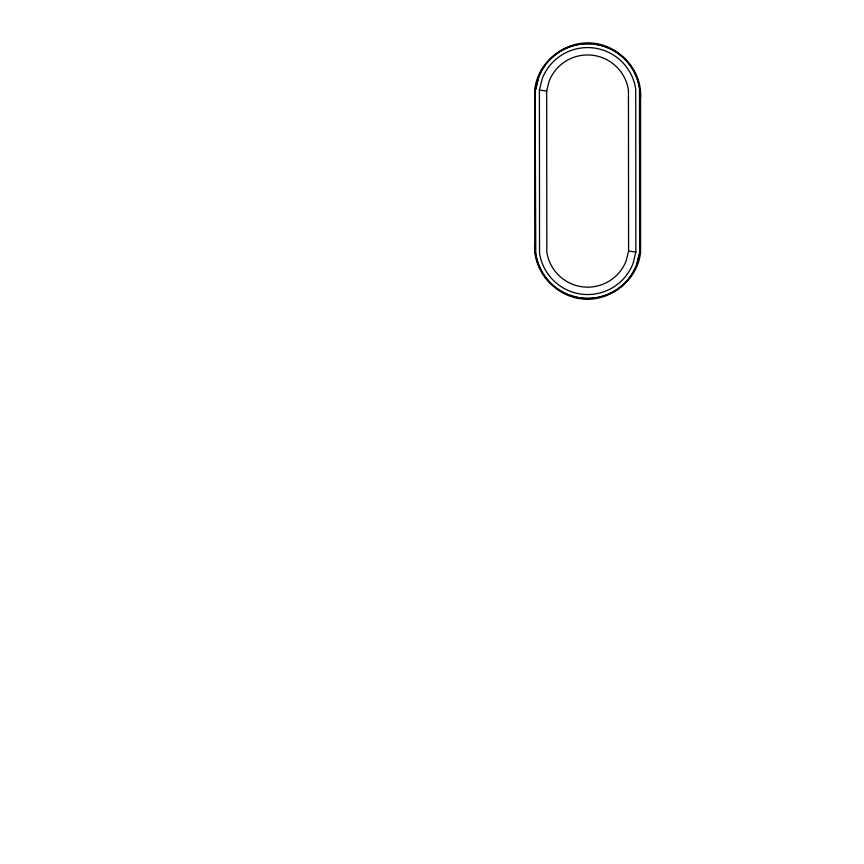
<?xml version="1.0" encoding="UTF-8"?>
<svg xmlns="http://www.w3.org/2000/svg" width="864" height="864" viewBox="0 0 864 864"><rect width="100%" height="100%" fill="white"/><g stroke="black" fill="none" stroke-linecap="round" stroke-linejoin="round"><path stroke-width="1.3" d="M535.464 89.618L538.596 77.015M535.626 89.64L538.747 77.069A52.477 52.477 0 0 1 639.479 88.452L639.641 252.472L636.52 265.043A52.477 52.477 0 0 1 535.788 253.649L535.086 89.575M539.395 90.104L542.279 78.462A48.676 48.676 0 0 1 635.72 89.024L635.872 252.007L632.988 263.65A48.676 48.676 0 0 1 539.546 253.087L539.395 90.104L546.685 90.99L546.826 251.996A41.321 41.321 0 0 0 626.141 260.96L628.582 251.122L628.441 90.115A41.321 41.321 0 0 0 549.126 81.151L546.685 90.99M639.49 253.746L636.671 265.097A52.628 52.628 0 0 1 569.592 295.283M628.582 251.122L635.872 252.007M640.559 97.578C642.244 70.718 620.017 46.148 593.579 43.2C565.531 39.874 537.926 61.398 534.708 89.532L534.708 253.649M534.708 244.534C533.023 271.393 555.239 295.952 581.688 298.912C609.736 302.238 637.34 280.714 640.559 252.58L640.559 95.332M639.803 97.589L639.803 252.493M568.436 294.84A52.628 52.628 0 0 1 535.637 253.681M539.06 75.859A52.628 52.628 0 0 1 544.525 65.999M549.256 60.188A52.628 52.628 0 0 1 591.019 43.74M593.492 43.956A52.628 52.628 0 0 1 605.675 46.829M606.83 47.272A52.628 52.628 0 0 1 639.436 87.21"/></g></svg>
